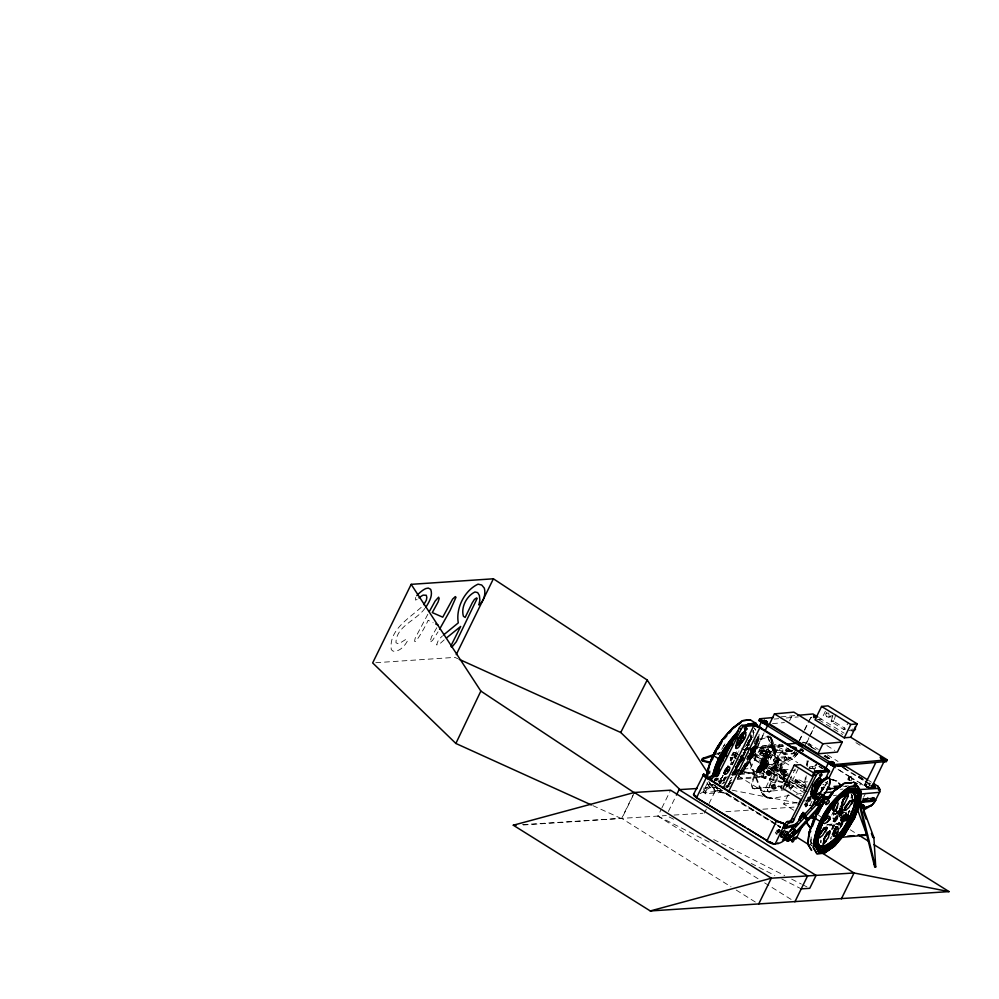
<?xml version="1.0" encoding="UTF-8"?>
<svg xmlns="http://www.w3.org/2000/svg" width="999" height="999" viewBox="0 0 999 999"><rect width="100%" height="100%" fill="white"/><g stroke="black" fill="none" stroke-linecap="round" stroke-linejoin="round"><path stroke-width="0.75" stroke-dasharray="5 3.75" d="M803.92 791.245L805.481 775.886M779.22 829.245L777.309 831.73M837.012 813.273L836.987 813.985L839.472 812.349M735.501 773.488L735.264 774.487L735.339 770.991L736.75 769.355L735.351 768.493M759.627 768.219L759.452 766.807M792.894 785.226L792.731 787.349L790.534 788.024L783.815 784.04M841.508 807.729C841.807 809.365 838.748 813.71 837.961 811.525M741.645 759.914L739.884 762.999L740.247 759.015M709.902 770.666L709.715 773.526L709.977 771.041M750.474 738.361L750.749 734.078M750.761 737.399L748.938 744.817M753.383 734.827L753.646 730.694L752.996 737.474M757.454 736.862L757.217 740.783L751.698 755.744L742.145 771.303M758.129 741.358L758.578 734.003M751.56 748.338L760.639 747.527L767.22 751.585L771.203 751.223L773.638 752.722L763.373 773.676L760.938 772.177C756.006 762.649 772.264 763.336 762.936 771.028M761.325 768.656L762.736 767.007L761.35 766.146C762.075 761.613 756.605 770.466 762.412 768.731L761.3 770.753M765.821 766.146L763.773 767.607A1.948 0.712 -58.3 0 1 762.125 769.43A1.948 0.712 -58.3 0 1 762.112 767.806L763.748 764.472A1.948 0.712 -58.3 0 1 765.421 762.687A1.948 0.712 -58.3 0 1 765.434 764.31L762.911 771.016M768.668 754.432C775.349 754.695 766.77 765.284 765.421 757.816C770.241 749.637 760.039 758.266 767.257 758.303L764.735 761.213L765.122 760.251M777.409 832.005L778.983 832.791M852.447 797.389L852.597 795.029M807.916 797.439L810.401 798.938L809.54 798.576M717.032 777.896L715.034 780.444L715.134 778.945M716.246 779.907L716.345 778.833M734.839 770.379L734.477 771.852M742.195 757.629L740.946 760.177L739.41 759.914M750.848 735.901L749.999 741.932M751.785 735.102L751.448 738.586L748.813 745.529M738.373 774.287C747.027 764.098 754.47 751.685 756.131 738.261M739.135 775.062C748.014 764.435 755.968 751.523 757.167 737.462C756.443 749.912 749.25 761.063 742.544 771.216M757.392 737.087L756.605 743.418M758.441 736.213L757.642 742.669M757.13 741.021L751.698 755.744L752.609 756.305L758.478 740.858L759.128 734.078C757.529 750.499 748.526 765.858 737.599 777.996L743.306 771.59M753.321 753.383L765.983 761.238L763.885 765.546C759.889 765.197 761.25 771.403 757.529 772.477L758.591 771.128L757.604 771.965M765.346 758.603L766.67 755.968L768.181 755.244M768.194 755.281C768.543 757.804 762.836 760.014 765.022 761.275M833.728 813.573L834.128 812.512L834.028 814.834M840.696 814.922L842.132 811.438L841.295 813.124L846.852 812.187M852.372 798.563L852.622 795.978M750.686 750.062L755.331 751.273L764.497 732.567M714.347 783.453L714.784 779.245M737.599 767.981L735.551 768.78M738.761 765.446L739.21 764.123L737.824 763.261L738.698 761.9M751.66 736.3L748.788 745.616M754.27 743.868L754.57 740.821M775.474 765.172L775.299 763.985L776.985 765.634L775.099 768.094L765.097 769.005L763.473 768.069L773.975 767.145L775.299 763.985L765.309 764.884L763.461 768.044M763.648 765.097L762.512 768.044L757.567 772.477M765.097 769.005C764.01 763.573 774.088 765.571 776.897 764.884M767.444 757.242L768.431 756.655C762.137 756.443 777.634 746.49 768.768 754.595L767.644 757.579L765.009 760.264M773.313 760.014C773.538 764.635 791.982 761.463 785.164 756.755L775.174 757.654L773.238 760.539M774.712 761.675L776.56 758.516L786.762 757.667M790.958 749.949L784.927 750.586L783.403 753.633L785.039 754.582L795.042 753.683L796.078 752.859M784.789 754.482L786.313 751.435L792.344 750.811M839.51 811.925L839.185 813.948M742.02 759.302C744.792 755.456 738.611 756.942 741.882 758.878M760.976 766.72L761.163 765.034L759.952 767.17M806.668 765.134L807.18 760.526M804.882 788.111L806.243 775.823M807.254 766.608L807.941 760.464M836.837 813.548L837.075 811.463L835.876 813.898M820.841 840.084L820.841 842.794L821.378 838.261M735.239 774.487L734.502 771.865M750.499 738.136L745.816 750.424L749.962 739.572M841.008 810.926L839.822 812.112L841.295 813.124M737.05 766.683L738.099 765.521L736.713 766.333L737.649 764.422L737.849 765.758L733.79 774.038L735.177 774.899L731.78 774.799L734.215 776.31M737.424 764.31L737.374 765.946M833.703 813.785L833.453 815.421M832.704 716.033L831.106 721.628L843.556 729.357L848.513 722.764M835.801 714.547L833.765 721.39L844.992 728.358M810.763 796.153L808.029 801.822L809.914 796.353M766.433 760.951L766.645 760.152L765.234 762.761L767.532 763.598L754.707 755.119L752.21 754.37L767.669 763.561L766.857 762.612L767.607 761.088L768.169 761.5L765.983 761.238L768.481 761.937L755.456 753.596L753.159 752.746L752.309 754.632M732.729 773.688L734.34 773.388L736.962 766.058L744.53 753.683M810.589 746.628L809.989 744.155L802.884 742.17L810.189 744.292L810.526 746.69M842.644 810.102L842.869 809.103L839.397 814.672M770.491 787.524L754.332 788.461A15.347 5.544 -58.3 0 1 754.22 775.699L771.141 740.209L770.379 737.662L768.918 736.812L756.056 740.971M735.764 772.414L736.313 770.067M786.55 784.115L788.011 785.251L786.725 785.539L788.598 785.664L787.499 783.641M766.67 755.968L767.819 751.123L766.433 750.274L747.389 751.997M740.571 756.418L741.258 757.005L741.733 755.132M761.775 768.918L760.938 772.177L756.955 772.539L750.374 768.481L738.273 769.567M826.735 712.399L825.711 714.485L826.56 716.708M852.734 729.794L853.021 728.621M850.286 776.835L848.463 778.633M762.637 760.464L762.374 758.553L766.433 750.274M764.035 761.325L765.134 759.015L764.297 760.301M839.984 807.816C838.71 811.5 839.172 807.267 841.42 808.004L841.295 809.015M755.057 788.91A15.347 5.544 -58.3 0 1 754.944 776.148L771.478 742.407L772.04 740.271L771.103 737.112M777.309 831.855L779.345 833.079M806.618 804.37L809.128 798.151M766.745 753.321L767.22 751.585L756.955 772.539L758.216 770.716M784.602 779.732L770.741 741.957L771.053 739.148L769.754 737.112L767.756 736.962L767.669 736.138L769.03 735.976M840.434 810.813C836.625 813.548 843.568 808.715 839.909 812.274M766.283 776.623L765.459 777.846M415.684 597.402L415.547 600.112L417.12 599.4M774.325 783.154L776.997 777.709L776.947 775.898M775.149 782.966C776.298 781.393 780.406 774.862 775.599 774.924L773.114 773.388M784.789 778.721L771.478 742.407L771.952 738.973L770.291 736.4M722.202 777.659L723.126 775.124L722.277 777.097M765.596 768.468L763.161 766.97L763.823 766.295M745.778 751.098L750.224 739.048L745.828 751.023M740.159 772.314L750.761 755.818L755.956 741.745M762.699 769.842L761.937 769.405M848.326 813.261L849.4 810.376M716.395 780.569L715.896 779.42M741.52 755.232L740.484 758.016M831.43 829.732L833.353 825.524L835.326 825.374L833.353 825.524L834.577 826.273M732.392 755.793L733.553 753.371L732.979 752.135M734.34 757.854L735.764 753.608M742.269 760.564L739.834 759.053L739.023 761.625M748.713 740.471L744.367 751.872L738.985 760.913M762.736 767.007L762.874 763.648M770.404 755.719L768.256 758.216L768.044 760.539M779.22 830.181L778.346 831.63M837 811.238L836.588 812.299L839.023 813.798M839.073 815.996L839.997 814.697L838.611 813.835L838.923 812.587L842.194 812.724M839.997 814.697C839.697 810.589 838.498 810.064 836.563 814.023L835.351 813.273M848.288 813.461L849.3 810.788M748.663 740.634L744.367 751.872L745.279 752.434M743.581 766.408L743.194 766.957L749.7 755.918L753.696 745.429M735.976 756.83L736.8 755.319M742.007 759.44L742.781 756.942L742.145 754.42M763.898 763.336L763.636 765.072L764.547 763.211M738.011 766.533L737.649 767.419M739.297 763.423L736.85 766.245M763.348 763.436L764.51 762.337L763.461 763.411M763.636 765.072L764.647 764.622M765.259 761.138L766.183 758.978M741.845 759.927L741.782 761.4L740.746 762.012M750.711 736.725L751.935 737.474L749.962 741.458L744.592 747.152M787.849 782.242L788.91 785.127L787.462 785.988M843.905 811.338L842.382 813.96L843.568 812.112L840.983 810.601M777.422 831.218L778.508 829.495L779.807 830.906M736.325 767.07L736.051 768.194M736.8 766.033L737.462 764.535M740.409 761.875L739.934 762.949L740.396 761.812M840.646 810.002L841.071 809.065M763.074 763.024L764.235 760.426M842.432 807.567L840.196 812.462L836.25 816.308M808.191 802.085L810.576 796.915M736.013 766.733L735.351 768.144L736.138 766.658M738.698 761.001L736.75 765.446M839.797 812.624L841.071 809.927M803.833 800.973L808.491 800.561L810.289 796.715M806.618 800.723L808.403 796.965M739.572 774.5L757.142 772.914L761.201 764.622L764.223 760.689L764.085 759.49L762.374 758.553L763.76 759.415L766.058 756.38M732.654 773.613L734.34 773.388L736.275 769.405M634.328 792.482L621.64 818.368L730.981 886.787M633.066 795.541L621.715 818.705L592.819 805.594M758.016 878.72L657.904 816.083L661.251 809.265M661.912 807.904L670.591 790.184M668.393 811.45L675.749 796.465M776.498 824.387L725.674 793.194L719.218 791.258L704.008 792.632A3.072 1.111 -58.3 0 1 703.983 790.084L707.904 782.067M775.449 824.487L725.436 793.73L721.128 792.444L705.918 793.818A3.072 1.111 -58.3 0 1 705.893 791.27L709.827 783.241M704.357 813.136L706.368 809.053M709.028 803.596L717.045 787.249L709.715 787.549L706.568 781.817M730.419 764.297L731.73 761.6M734.377 756.206L737.012 750.823M731.942 764.797L739.472 749.437M723.301 782.904L725.349 778.733M732.167 764.809L734.215 760.639M734.902 759.24L738.998 750.898M739.31 759.427L740.821 760.264M740.434 757.155L741.32 755.331M737.187 764.71L736.837 765.396L738.224 764.647L737.649 765.634M737.737 763.573L738.848 761.3M736.413 767.032L736.975 766.757M739.635 760.938L744.455 752.259L745.841 753.109M739.959 761.725L738.636 764.435L739.21 764.123M741.845 759.752L741.782 761.4L740.396 760.539M734.902 774.912L736.95 770.716M741.058 762.337L743.119 758.154M740.259 771.752L742.319 767.569M746.428 759.19L748.476 754.994L774.038 770.778L789.16 769.405M788.323 780.194L748.713 755.744L748.214 756.755L762.025 791.845L766.308 797.065L772.514 798.313C767.756 799.237 763.024 796.365 761.275 791.907L747.452 756.83M785.676 776.348L750.037 754.345L751.161 752.796L749.362 754.782M750.661 751.448L752.609 752.085L754.133 750.624L751.86 749.15M752.609 752.085L753.421 750.162M752.409 754.27L753.159 752.746M753.084 755.256L753.833 753.733M764.073 732.816L754.907 751.523L753.558 750.436M754.707 755.119L755.456 753.596M750.374 768.481L760.639 747.527M759.153 751.61C764.585 743.568 778.546 755.531 761.413 753.134C754.27 750.836 767.682 749.35 769.155 752.609M759.352 751.485L760.102 749.962M759.677 754.158C760.926 749.013 766.32 757.417 761.837 754.682C758.041 752.759 761.113 756.355 763.061 755.756M759.889 754.045L760.639 752.522M762.324 753.321L763.074 751.797L769.904 751.111M762.861 755.881L763.81 754.233M765.983 750.898L766.733 749.375M739.647 773.513L755.756 772.052L759.814 763.773L762.075 761.625M762.262 763.985L767.819 751.123L747.314 752.984M768.955 752.722L769.705 751.198M764.035 763.311L765.546 760.227L764.522 760.289L762.449 764.959M773.451 782.716L759.377 774.038L769.655 753.084L773.638 752.722M763.86 765.546L765.047 763.124L762.936 763.511M767.894 757.304L768.231 756.605M761.263 770.891L760.938 772.177L771.178 751.26L769.242 754.782M775.062 752.047C769.155 750.549 776.585 745.778 780.519 748.226C786.8 749.65 778.883 754.532 775.124 752.06M772.452 750.411L773.401 748.763M762.112 767.806L762.836 768.256A1.948 0.712 -58.3 0 0 762.849 769.879A1.948 0.712 -58.3 0 0 764.535 768.106L766.171 764.772A1.948 0.712 -58.3 0 0 766.158 763.136A1.948 0.712 -58.3 0 0 764.472 764.922L763.748 764.472M767.731 763.461L768.481 761.937M789.547 720.903L792.607 714.635M775.624 752.122L776.373 750.599L783.204 749.874M772.652 750.286L779.282 749.687L780.032 748.164M766.27 776.76L765.309 777.959L762.524 777.372L762.274 775.724L763.973 774.437M774.537 767.207L773.8 766.757A1.948 0.712 -58.3 0 1 772.127 768.531A1.948 0.712 -58.3 0 1 772.102 766.907L773.75 763.561A1.948 0.712 -58.3 0 1 775.424 761.787A1.948 0.712 -58.3 0 1 775.436 763.411L776.173 763.86L774.537 767.207A1.948 0.712 -58.3 0 1 772.851 768.98A1.948 0.712 -58.3 0 1 772.839 767.357L774.475 764.023A1.948 0.712 -58.3 0 1 776.161 762.237A1.948 0.712 -58.3 0 1 776.173 763.86M771.69 771.016L780.856 752.309L792.557 751.248L786.325 749.874L785.751 749.213L786.7 747.564L785.751 749.213M786.712 776.023L773.988 768.169L775.124 765.908M782.254 751.523L782.979 752.11L782.254 751.523L783.004 749.999M738.211 775.948L763.773 791.732L774.038 770.778M788.124 774.749L787.749 775.511L775.611 768.019L776.36 766.495L774.287 765.946L788.136 774.837M776.385 774.862L774.025 775.873L767.507 789.185L768.194 791.732L769.742 791.895L768.343 791.033L768.256 789.11L775.786 774.924M789.385 751.535L789.173 749.337M782.367 771.328C783.079 765.659 789.61 774.587 783.466 772.115M782.229 771.041L783.191 769.405M799.1 740.921L803.683 731.568M804.332 730.232L808.915 720.878M809.565 719.542C811.875 717.332 810.801 716.383 811.875 717.831M799.525 740.634L802.796 733.953M804.757 729.944L808.029 723.264M808.691 721.927L811.3 716.583L811.038 717.17M785.414 772.751L786.363 771.116M786.126 775.661L786.875 774.138M781.618 786.188L781.493 788.548M784.128 781.056L783.765 781.755M805.319 742.844L802.472 742.732M804.957 745.729L808.878 737.712M809.54 736.375L814.123 727.022M806.68 742.806L814.535 726.773M785.639 788.423L795.216 768.868M825.411 711.201L821.49 719.218L816.32 719.68M798.238 768.731L788.86 787.874L801.635 795.766M805.394 787.549C787.287 780.419 796.678 774.687 806.543 785.127M793.868 810.301L783.641 803.995L789.809 791.42M790.484 790.022L793.905 783.041L807.517 781.805M795.666 781.543L796.415 780.019L795.641 779.395M805.793 786.65L797.289 781.405L798.039 779.882M806.28 765.334L808.903 759.989M776.448 834.515L775.724 832.741L777.609 828.883L780.219 826.797L780.581 827.696L776.747 825.286M777.359 831.355L778.508 832.392M809.14 767.781L809.515 767.02C814.61 765.047 819.779 770.654 810.576 768.231M808.765 768.543L812.1 768.243L812.836 766.72M805.406 803.608L807.267 799.799L808.491 800.561M808.616 801.598L810.776 797.177M808.803 801.573L810.177 798.788M809.852 801.473L811.225 798.688M809.864 805.519L811.912 801.335M824.999 786.076L827.609 780.731M825.411 785.826L828.034 780.481M831.755 815.072L833.129 812.274M835.751 814.709L837.112 811.912M838.223 810.726L838.011 811.438L838.386 810.539M839.335 810.239L839.897 808.154M837.936 813.848L840.671 808.266M838.261 813.71L840.846 808.428M840.896 809.09L841.42 808.004M838.885 813.898L841.533 808.503M839.61 812.612L840.908 809.952M839.035 814.46L842.244 807.916M832.554 829.47A15.347 5.544 -58.3 0 1 834.327 825.149L835.651 822.439M838.835 815.983L842.919 807.604M842.881 807.966L839.01 815.883L840.084 815.783L839.397 815.359L842.12 809.989M842.869 809.914L839.185 816.433M863.598 797.227L865.559 793.218M749.962 741.458L751.935 737.474L750.486 737.449M839.048 813.735L839.572 813.124L838.611 813.835M841.483 812.424L842.594 810.226L839.734 814.397M769.405 754.745L771.178 751.26M848.563 777.959L849.312 780.281L847.989 779.807L847.726 778.184L848.626 777.01L850.624 776.735M783.004 781.83L784.452 780.581M764.647 763.199L765.334 762.299M717.544 779.632L718.119 778.583L717.22 780.132M730.756 764.809L732.941 762.524M427.834 614.26L415.297 637.886C411.263 651.96 428.096 621.715 428.059 620.267L433.154 622.739M733.603 774.637L731.78 774.799L733.478 771.74M436.788 627.734L431.518 636.8L429.932 642.419L432.579 640.359L438.037 631.843M736.837 767.032L737.524 765.858M840.683 808.116L840.571 809.14L841.732 808.965M796.99 751.81L792.731 757.017L771.69 769.43M798.376 752.672L794.118 757.866L773.076 770.279M724.275 745.092L718.493 754.782L720.691 751.111M744.505 753.745L736.95 766.133M738.024 766.108L735.888 768.805M738.761 764.859L743.231 757.354L738.636 765.034M839.747 824.862L841.283 822.289M840.072 825.786L841.583 823.276M840.596 825.536L842.145 822.939M840.296 827.522L843.268 822.527M723.613 746.216L724.999 743.88M736.9 765.846L745.304 751.797L735.301 767.719M737.811 766.42L733.303 771.715M738.386 765.771L742.794 758.391M742.794 767.469L749.7 755.918M747.377 752.247L752.859 755.631L743.768 770.591M836.038 813.248L835.276 814.16L835.763 813.598M840.009 825.873L841.52 823.338M839.41 828.97L843.193 822.627M840.646 827.209L842.856 823.526M717.082 779.145L718.031 778.246M738.411 765.521L743.343 757.417M751.698 755.744L742.394 771.028L737.474 776.585L743.293 769.792M742.881 772.04L752.859 755.631M840.758 825.074L842.269 822.577M840.084 827.946L843.281 822.701M796.39 752.909C791.932 760.601 780.981 760.102 773.338 760.851M797.776 753.758L794.118 757.866L792.731 757.017C777.372 758.828 786.762 764.46 786.55 757.617M777.459 831.118L778.508 829.495M778.833 830.981L780.182 832.392M768.98 791.97L771.228 790.946L769.779 791.77M763.461 762.487L762.499 763.748M840.721 810.177L838.461 812.312M760.851 767.856L759.053 770.316L760.214 769.08M848.626 777.834L849.787 776.81L851.185 777.234A1.873 1.686 84.8 0 1 850.349 780.506M741.32 759.74L741.158 760.489M770.466 791.021L768.543 791.895L767.432 790.796L767.507 789.185L768.256 789.11L768.194 790.733L769.292 791.82L771.228 790.946M753.795 751.373L750.374 749.874M720.716 778.82L722.102 777.172L719.317 780.132M723.151 780.319L724.537 778.671L722.677 780.644M733.541 755.207L735.739 753.596L733.303 752.097M740.671 758.316L742.619 756.68M732.791 772.302L737.886 766.308M838.798 814.135L840.122 813.149M840.671 815.221L839.272 816.87L842.057 813.948M733.079 773.513L736.875 769.068M736.513 770.391L735.027 771.815M737.724 770.891L730.069 778.895L734.39 775.162M738.286 776.023L743.768 769.63M765.546 756.967L768.256 758.216M778.258 829.769L780.094 831.218M424.937 608.329C416.583 620.379 396.079 626.023 395.966 642.757L398.613 643.93L405.631 639.535L407.068 639.273L407.604 640.609C404.882 645.916 399.6 651.922 393.119 651.186L391.296 649.662C388.486 629.632 409.677 618.144 422.302 606.343M733.004 773.626L736.525 769.655M765.509 757.005L764.71 757.354M760.376 767.482L759.577 767.831M830.281 838.286L832.117 836.213M830.569 839.197L831.443 838.211M764.085 759.49L765.109 758.166M765.546 757.442L766.245 756.668L764.859 755.818M762.387 763.848L761.201 764.622C757.941 763.636 764.46 761.3 762.687 758.641M774.637 766.57C772.352 769.342 778.633 767.107 776.685 764.834M784.003 759.827L785.364 756.805L783.84 759.927M795.978 753.009L783.428 753.658M444.205 639.86L439.21 644.33L436.588 644.929L438.499 639.797L442.495 635.864M736.525 767.856L737.537 767.244M729.445 781.68L731.593 779.832L729.208 781.543M736.176 768.106L737.025 768.031L735.539 767.007M840.896 815.459L841.707 814.759L841.121 815.259M743.643 755.544L744.405 754.894M816.42 764.747L814.759 766.083L815.584 768.243L814.822 768.306L813.998 766.146L816.458 764.747M767.956 769.467L761.875 765.709L759.04 766.158L759.015 768.568L765.596 772.801M764.547 778.034L765.521 776.685L764.697 777.909M764.01 774.487L762.974 776.46L763.998 778.134M726.098 776.698L723.738 778.433L725.998 776.81M727.834 776.648L723.401 779.994L725.798 778.271M741.246 757.08L742.519 756.518M722.589 781.006L724.849 779.382L722.776 780.806M767.232 754.732L767.22 752.347M730.731 781.955L728.283 783.703L730.544 782.167M726.76 786.013L729.195 784.265M727.821 785.351L733.016 781.63M726.797 787.299L728.733 785.913L726.198 787.649M729.482 785.801L727.247 787.399L729.819 785.651M763.76 759.415L765.059 758.516M723.463 779.882L726.023 778.121M721.765 784.015L724.337 782.267M767.981 754.208L767.994 754.982L766.608 754.133M726.623 786.026L732.579 781.967M724.75 787.449L730.219 783.716M703.596 789.709L712.262 784.315M700.137 793.718L713.773 785.251M737.362 778.446L759.864 776.41L763.81 774.088M737.25 779.432L761.25 777.272L763.873 775.711M826.623 825.049L837.125 824.1L839.747 822.552M829.507 825.761L838.511 824.949L842.457 822.627M759.49 765.796L758.666 767.507M760.251 765.734L759.427 767.432M764.759 778.059L764.46 778.046M791.52 787.786L792.357 786.076M784.577 783.978L792.045 787.849M792.269 787.712L793.106 786.013M772.989 773.788L775.399 774.949M778.733 829.345L780.556 830.743M758.066 772.427L760.751 771.041L757.142 772.914L755.756 772.052M742.969 752.784L745.379 751.585M744.055 758.016L741.645 759.215L740.222 758.366M794.792 780.656L797.289 781.405M735.339 767.544L738.161 766.183M828.683 717.382L830.394 716.008L833.054 715.771L831.343 717.145L826.623 716.758M851.672 730.856L848.95 730.544M723.538 783.041L724.325 782.716M824.275 785.276L823.725 784.29L822.839 784.577M716.508 753.658L720.891 752.147M757.442 739.635L769.205 736.001M716.595 754.482L719.517 753.483M815.659 764.822L816.807 765.009M831.305 717.145L829.232 716.47M841.283 809.877L839.46 810.214L840.384 809.165M759.652 765.684L761.238 765.484L760.202 765.571M768.755 754.869L769.48 754.732M781.942 785.714L780.431 787.774L782.03 789.41M789.41 795.466L771.752 798.388L767.519 798.051L763.785 795.753L761.275 791.907L764.547 795.679L768.281 797.989L772.514 798.313M796.328 794.242L805.556 792.682M740.421 756.505C743.368 756.605 739.972 762.062 737.961 762.512M709.065 782.517L710.789 784.977L714.697 784.44M710.789 784.977L715.609 785.002M849.587 776.897L833.253 766.358L850.112 776.785M781.006 716.845L796.228 715.471M826.011 713.311L828.671 713.074L829.282 716.52M774.1 719.08L778.658 718.668M786.275 717.981L798.438 716.882M772.539 723.638L784.465 722.564M831.006 721.003L833.666 720.766M831.255 721.765L833.928 721.528M844.267 729.195L845.591 729.07M843.556 729.357L844.892 729.233M753.583 746.603L779.769 744.255M746.241 747.801L750.798 747.402M752.322 747.264L782.716 744.517M748.476 748.501L782.417 745.429M745.516 748.888L750.049 748.476M752.384 748.451L784.877 745.516M743.98 749.462L750.049 748.925M751.573 748.788L783.478 745.903M743.693 749.912L783.803 746.29M785.963 749.088L788.611 748.85M789.709 751.51L788.923 750.923L795.566 750.324M748.713 755.744L747.951 755.818L769.08 768.855M760.389 765.546L761.875 765.709M759.515 769.043L763.923 771.228M733.79 774.038L738.186 773.638M772.552 772.215L789.185 770.716M790.709 770.579L798.263 769.892M759.377 774.038L763.373 773.676M773.026 773.276L777.06 775.087M774.025 775.873L774.787 775.798M763.086 777.934L763.848 777.859M776.997 777.709L777.746 777.634M713.361 784.565L710.451 784.827L707.205 779.432M709.977 783.079L711.588 785.364M717.369 787.025L709.989 787.687L707.742 783.965M849.35 776.847L862.324 784.065M848.626 777.734L849.462 777.659M785.414 780.781L792.257 784.465L793.119 785.801M788.024 785.251L789.073 785.164A1.873 1.686 84.8 0 0 787.999 782.442M851.598 779.57L852.434 779.495M754.332 788.461L769.754 787.062M777.472 786.375L785.189 785.676M778.196 786.825L781.293 786.55M787.824 786.101L786.775 786.188A1.873 1.686 84.8 0 0 788.061 783.578M789.897 787.799L790.659 787.724M763.773 791.732L784.952 789.822M848.313 785.838L845.391 786.101L846.777 786.638L845.716 786.076M859.677 784.814L860.813 784.715M867.582 784.103L870.141 783.865M840.434 789.31L843.081 789.073M808.903 797.776L808.141 797.839L810.401 798.938L809.952 798.288M833.453 795.491L836.538 795.204M783.641 803.995L797.252 802.759M848.276 812.05L852.559 811.663M827.297 824.512L839.397 823.426M790.821 787.999L792.332 786.7L791.495 784.54M740.933 757.442L741.208 757.142M375.774 662.712L454.895 657.379L457.729 658.666M523.264 824.999L621.053 818.406M725.898 811.688L753.596 809.827M762.824 809.202L795.129 807.03M703.383 788.111L717.045 787.249M522.539 824.637L666.395 815.546M673.988 815.059L702.846 813.236M750.324 737.549L751.935 737.474M770.441 755.706L771.103 755.931M716.658 788.636L719.705 788.511L716.845 788.773L714.747 785.301L716.583 788.636L720.616 789.073M715.197 790.933L722.851 790.409L715.459 791.071L711.862 784.864L715.197 790.933L709.715 787.549M843.593 786.5L845.928 786.4M786.725 785.539L787.811 785.539L786.962 784.352M741.171 757.729L743.481 758.778L741.708 756.705M840.059 812.399L843.256 812.999M752.984 749.774L752.322 749.362L753.533 749.525M754.557 750.249L751.797 748.601M788.923 750.923L792.307 751.273M779.282 749.687L782.467 751.385M786.163 771.228L782.979 769.542M776.373 750.599L773.201 748.888M763.074 751.797L759.889 750.087M812.1 768.243L814.709 769.292M782.442 770.928L785.614 772.639M751.573 749.013L753.021 749.2M750.261 749.437L752.16 750.274M842.557 808.678L841.682 808.516L842.906 809.265M732.13 790.209L796.977 802.921M809.04 805.294L812.05 805.881M775.611 768.019L773.538 767.469L773.988 768.169M735.664 769.193L783.191 782.092M735.739 770.029L783.278 782.929M775.374 766.083L774.287 766.171M774.625 767.607L773.551 767.694M830.693 779.058L837.062 781.043L841.87 785.776M831.205 779.52L836.3 781.106L841.121 785.838M869.305 783.041L870.441 783.416M869.729 784.952L870.491 785.314M750.361 750.386L752.659 751.648M832.142 779.42L837.062 781.043L839.997 784.028M831.393 779.495L836.3 781.106L839.247 784.09M789.123 749.325L786.5 747.689M763.049 754.282L760.426 752.634M768.119 749.75L769.867 751.011M767.369 751.273L769.13 752.534M808.865 745.516L809.277 743.843L818.318 749.425M807.492 744.442L809.365 745.416M669.18 816.957L674.75 819.779M713.711 839.56L784.69 875.599M791.645 879.132L801.385 884.078M802.784 884.789L806.955 886.9M657.904 816.083L712.187 843.631M751.148 863.423L774.812 875.436M781.767 878.958L801.248 888.86M820.866 816.932L815.958 813.061M840.159 811.25L838.748 811.5L838.923 812.549M783.728 779.257L777.622 775.636L784.153 779.67M784.19 780.057L776.31 775.162M810.276 768.056L809.465 767.457M783.204 771.952L782.392 771.353M819.055 717.719L844.068 733.154M818.768 719.73L842.644 734.465M855.906 742.657L861.213 745.928M826.91 745.604L834.764 750.449M827.409 754.919L838.011 761.463M868.481 780.269L871.378 782.18M811.825 747.339L817.132 750.611M825.087 755.531L831.717 759.615M859.565 776.81L862.224 778.446M809.814 746.166L816.283 750.149M825.324 755.731L830.494 758.928M859.003 776.523L864.172 779.707M824.687 755.806L829.957 759.065M858.278 776.548L863.548 779.794M824.674 756.068L829.894 759.29M844.23 768.131L863.785 780.207M865.084 781.006L870.304 784.227M823.925 756.131L829.133 759.352M843.468 768.206L864.322 781.081M865.634 781.88L870.841 785.102M850.149 777.085L857.754 781.792M859.028 782.567L865.359 786.488M819.605 766.47L823.238 768.718M818.843 766.545L822.489 768.793M785.251 750.461L786.638 751.323M770.741 741.957L771.478 742.407M783.641 752.172L785.027 753.021M783.653 753.721L785.039 754.582M780.856 752.309L797.814 762.774M825.162 782.205L827.771 783.815M769.655 753.084L791.383 766.495M775.174 757.654L776.56 758.516M773.563 759.365L774.949 760.214M768.293 756.493L770.729 757.991M775.574 761.812L776.31 762.262M773.576 760.913L774.962 761.775M773.75 763.561L774.475 764.023M776.36 766.495L788.498 773.988M796.415 780.019L804.919 785.276M750.461 752.359L751.161 752.796M750.773 752.821L807.554 787.874M765.684 762.786L766.42 763.248M741.683 748.214L745.167 750.374M772.102 766.907L772.839 767.357M749.712 753.883L750.411 754.307M790.958 779.607L804.17 787.761M765.434 764.31L766.171 764.772M771.94 768.506L772.677 768.955M750.761 755.818L751.673 756.38M765.309 764.884L766.695 765.746M840.858 811.375L842.244 812.237M793.905 783.041L804.133 789.347M839.984 811.45L841.383 812.312M789.647 781.006L806.805 791.608M770.404 769.667L787.562 780.256M788.885 781.081L806.043 791.67M761.475 764.61L762.861 765.459M763.698 766.583L765.084 767.444M840.946 814.272L842.344 815.134M786.176 780.706L792.257 784.465M761.113 765.783L767.195 769.542M763.798 767.657L764.535 768.106M772.339 773.151L784.053 780.394M785.364 781.193L803.596 792.444M759.727 766.295L761.113 767.145L762.025 764.472L762.287 765.072M760.689 767.195L763.124 768.693M735.177 752.609L741.27 756.368M832.866 812.949L835.301 814.447M740.621 756.48L742.195 757.592M742.294 758.84L744.73 760.339M734.877 755.556L737.312 757.055M733.091 754.62L735.526 756.118M737.824 759.59L731.743 755.831A3.609 1.299 -58.3 0 1 735.152 752.597A3.609 1.299 -58.3 0 1 734.065 756.905M778.558 785.876L781.118 787.449M759.864 776.41L761.25 777.272M837.125 824.1L838.511 824.949M754.22 775.699L754.944 776.148M834.327 825.149L833.591 824.687A15.347 5.544 -58.3 0 0 831.593 829.757M731.83 762.861L733.041 763.611M832.279 827.472L833.503 828.221M735.913 770.291L737.137 771.041M733.129 772.639L734.34 773.388M733.141 772.826L735.776 774.45M752.472 787.886L753.196 788.336M716.758 778.745L718.269 779.682M777.796 825.199L780.419 826.81M777.597 830.731L778.733 831.43M775.724 832.741L777.984 834.14M703.983 790.084L705.893 791.27M703.596 792.482L705.918 793.818M784.702 780.544L776.835 775.674L777.16 776.46M869.055 785.127L869.954 785.689M838.398 822.364L842.344 824.837M850.249 829.782L856.842 833.915M718.368 788.074L776.323 824.337M777.634 825.162L780.269 826.81M764.61 882.841L794.904 901.797M736.251 890.084L758.641 904.095M849.612 780.431L848.451 778.745M772.964 773.613L775.024 774.987M843.768 767.419L845.678 768.718M787.949 783.915L788.91 785.127M810.838 746.44L811.438 746.952L810.376 746.041M754.22 749.949L755.331 751.273M760.276 768.968L759.415 767.644M738.723 759.702L739.809 760.788L739.085 759.665M754.183 728.021L755.706 730.169L754.395 727.996M812.424 843.68L810.913 841.533L811.25 836.188L810.951 840.983M810.002 840.971L811.775 843.481L810.614 841.545M810.251 843.968L811.5 845.753L810.264 843.693M708.728 781.305L711.713 785.539M851.623 730.306L850.936 729.282M752.884 730.631L754.058 732.579L753.009 730.681M752.534 731.643L753.683 733.753M735.501 766.957L735.626 767.794L735.589 767.032M714.722 778.97L715.459 780.194M717.757 789.335L716.333 786.975L717.507 789.21M752.846 750.499L753.346 750.561M771.952 738.973L785.726 776.473M851.185 793.855L852.784 798.213M771.053 739.148L785.226 777.846M767.669 736.138L784.14 781.056M767.756 736.962L784.227 781.88M716.108 777.946L716.982 781.131M789.073 785.164A1.873 1.686 84.8 0 1 786.45 785.601M749.362 753.758A3.284 1.186 -58.3 0 1 750.124 753.096M843.556 812.724A1.948 0.712 -58.3 0 1 844.093 812.1M731.405 755.631A3.609 1.299 -58.3 0 1 734.515 752.347A3.609 1.299 -58.3 0 1 734.54 755.344M716.083 778.021L715.821 780.706L716.058 777.984M851.523 794.28L851.136 798.301L851.56 794.342M744.567 752.072L744.405 753.596L741.62 756.518L744.405 753.596L744.367 750.923L744.567 752.072M794.904 751.71L793.656 752.821L794.904 751.71M728.109 794.53L719.218 791.258L728.109 794.53M849.799 777.185A1.873 1.686 84.8 0 0 850.449 780.356A1.873 1.686 84.8 0 0 852.584 778.196A1.873 1.686 84.8 0 0 849.799 777.185"/><path stroke-width="1.5" d="M785.414 836.837L787.886 834.302L787.175 834.889M768.056 770.841L766.757 772.951M854.282 805.594L854.245 805.706C848.426 822.04 839.135 840.446 821.99 846.965L818.705 845.716L819.205 846.553L825.424 845.991C839.909 837.087 848.988 821.565 854.232 805.768L855.181 796.178L852.309 791.383M874.212 798.338L872.302 801.36L862.075 802.197L863.198 799.425L873.9 798.101L875.636 800.349L872.102 805.044L863.486 810.214M789.784 839.585C784.715 843.306 790.197 831.955 791.445 836.775M816.558 771.765L820.666 770.529L823.101 772.027M824.487 797.726L824.824 796.54M800.761 745.941L801.448 746.128M707.292 778.084C708.741 754.932 723.788 733.229 742.856 720.591L750.486 719.904M735.888 747.764L737.287 744.405L737.374 741.046L740.034 735.801L742.057 733.441L745.441 731.93L745.916 735.264L743.131 740.958M745.029 730.394C746.553 724.337 748.089 730.931 745.042 730.157M810.851 794.03L812.249 790.684L812.337 787.312L815.009 782.067L818.955 778.321L820.404 778.196L820.953 780.831M809.115 836.151L809.352 832.292L814.872 817.344L822.502 804.57M810.576 831.73L810.726 831.056M815.396 798.363L817.494 794.105M816.208 790.197L813.598 792.269L811.7 796.128L812.424 797.914L814.684 799.312L815.684 795.928M821.253 774.113C824.35 774.275 817.307 779.545 821.215 774.15M819.367 799.724L822.127 795.866M824.025 801.772C819.954 802.322 826.023 800.411 824.125 801.148M859.652 804.02L860.289 793.793L856.68 788.673L849.512 789.647L840.346 796.39M815.571 796.578L815.009 796.203L815.846 797.577M824.65 797.077C827.222 799.625 824.4 798.176 824.512 797.252M785.476 836.987L785.689 838.036L785.589 836.001M823.688 802.072C818.968 804.869 827.272 793.443 826.86 798.076M731.693 744.417L731.593 745.504L731.68 744.605M815.634 796.79C816.071 795.441 814.385 796.678 815.471 797.889M707.217 777.734L708.303 768.306M738.199 731.243C726.423 743.83 716.271 758.953 712.712 775.986C716.208 759.09 726.273 744.105 737.861 731.568L738.573 731.043M716.683 771.965L716.445 774.25L721.578 759.103L732.504 742.344C724.974 750.948 719.03 761.625 716.92 772.926L717.507 769.292M744.205 731.917L741.208 739.772M808.054 818.83L808.503 819.642M809.165 835.988L809.839 830.968M828.346 778.009C821.141 780.244 812.874 793.593 816.47 799.337M817.856 794.168C821.69 793.381 828.833 778.483 819.667 793.793M819.03 831.955L817.781 842.569L820.728 847.489L826.947 846.927L835.214 840.996L845.104 829.07M826.273 816.508L826.573 817.494M817.507 846.328L819.467 849.587L826.161 848.988C843.88 837.262 856.967 816.782 858.191 795.391L854.794 790.122M830.918 808.678L823.101 821.765L818.231 834.552L817.17 844.617L820.142 850.037L826.573 849.762C844.667 838.298 857.804 817.457 859.103 795.953L855.656 790.609L859.003 795.341C859.415 809.59 851.835 822.477 844.068 833.878M853.221 818.406L854.133 818.968L860.002 803.521L861.113 791.982L857.492 785.951L849.862 786.638C829.732 799.949 814.947 823.164 813.336 847.427L816.72 853.608L824.05 853.296L833.915 846.565L844.842 834.252M722.976 758.204L725.761 755.281L725.724 752.609L725.761 755.281L720.566 759.39M728.034 766.033L727.235 769.068L724.987 772.227M785.401 831.692C784.652 827.959 779.832 834.615 781.006 836.775L782.279 836.663M802.996 812.299L801.173 817.07L798.763 819.367M804.907 813.486L804.12 816.52L802.209 815.334M824.512 820.866L827.297 817.944L827.247 815.284L827.297 817.944L822.09 822.065M823.114 822.714L823.064 820.054L823.114 822.714L824.525 823.563L826.947 822.364L829.732 819.455L829.682 816.782L828.271 815.933L824.462 818.406M843.156 819.18L845.941 816.258L845.891 813.598L845.941 816.258L840.733 820.379M845.591 820.691L848.376 817.769L848.326 815.097L846.915 814.247L841.707 818.368L841.757 821.028L843.168 821.877L848.376 817.769L848.326 815.097M854.27 805.494L855.219 796.415L852.447 791.383M818.681 833.166L823.263 821.103L819.068 831.717L817.632 840.609L819.192 846.265L823.513 847.914C840.621 841.408 849.887 823.076 855.731 806.78L856.742 797.352L853.995 792.369L848.001 792.569L839.959 798.064L831.58 807.529M829.832 833.641L829.832 830.931L824.65 837.786L823.276 844.292L828.458 837.449L829.832 830.931L824.65 837.786L823.276 844.292L826.061 841.333M848.163 796.228L848.163 793.518L842.981 800.374L841.608 806.88L844.392 803.92L848.163 796.228L848.163 793.518L842.981 800.374L841.608 806.88L840.396 806.131M788.598 837.15L789.56 839.547M719.842 783.141C720.878 782.854 722.477 779.407 720.641 780.306M816.021 813.136L816.495 814.297L812.437 822.577M784.877 836.975L786.126 834.939L787.549 834.515M784.914 836.712L786.613 833.903L787.974 833.616M817.244 788.011L817.681 786.575M812.861 815.571L812.849 814.722L811.688 817.482M814.247 816.383C808.441 816.57 815.147 821.653 813.436 815.796M789.485 839.285L788.248 838.423L789.472 837.462M795.941 825.386L784.814 828.621A3.072 1.111 -58.3 0 1 784.14 827.497L784.789 824.025L777.309 820.991L707.067 777.634L703.845 774.075L703.321 775.299L706.231 777.734L776.473 821.091L784.789 824.025L775.137 844.055L771.465 843.343L696.578 797.764L693.443 794.567L703.845 774.075L703.096 774.55L704.595 776.598L707.067 777.634L704.982 775.886L705.356 774.999M822.477 781.23L821.228 779.707C817.182 781.605 813.373 786.912 814.497 791.47L813.71 792.594M790.109 837.686L792.02 835.876L789.635 837.724M794.854 838.124L793.518 837.899M858.129 806.081L858.428 804.582M818.693 793.893L818.893 792.906M850.711 737.25L857.254 723.888L828.034 705.856L821.578 706.443L815.034 719.804L844.242 737.836L850.711 737.25L887.224 759.802L886.4 761.475L833.141 766.283L835.239 765.783M836.687 801.423L838.273 803.458L835.651 810.788L833.216 809.277L835.838 801.947M837.799 832.08L835.863 836.051L834.078 836.3L833.216 834.977L833.441 832.354L835.788 827.035L836.9 826.697L838.498 828.72L837.799 832.08L835.863 836.051L833.428 834.552L836.063 827.222M822.277 801.235L823.775 800.561C824.824 797.926 822.327 800.162 821.265 800.549M787.761 838.76L786.762 838.748L787.799 838.561M812 817.681L813.211 815.684M727.447 771.166L727.659 770.291M811.825 794.155L815.409 796.69L811.9 794.517L812.761 794.292M873.201 797.677C875.811 798.313 872.464 803.109 870.903 800.511L862.337 801.285M811.837 794.118L812.774 792.244L813.873 792.182M826.697 799.1C825.773 796.203 821.315 803.845 824.512 802.759M826.148 804.557C832.741 802.135 827.06 796.428 826.123 804.532M816.583 787.724L820.379 782.617M825.049 796.977C822.14 798.338 813.049 809.964 820.329 802.672L821.116 804.832L819.367 808.291L808.541 820.054L804.245 816.82L803.733 815.409L814.572 803.633L818.293 801.136L815.559 804.108L817.594 805.644M769.804 774.013L770.853 773.913A1.873 1.686 84.8 0 1 768.681 774.7A1.873 1.686 84.8 0 1 767.781 772.339A1.873 1.686 84.8 0 1 769.817 771.203L767.881 772.09L768.069 774.15M815.571 797.939L814.684 799.312L813.973 797.527L814.66 796.116C814.847 788.511 820.142 780.169 827.259 777.322L829.969 779.083C830.693 785.526 826.747 791.72 822.377 796.153M829.382 784.914L830.019 779.183L827.397 777.334C819.779 780.169 814.148 789.46 814.822 797.514L815.733 798.026M861.063 793.98L879.57 792.307L879.819 789.397L877.796 786.013A9.828 2.398 26.1 0 0 878.945 787.786L879.807 791.683L874.362 802.509L871.378 805.556L862.487 808.466M737.25 741.483L742.22 733.291L744.093 732.005L745.866 732.629M812.224 787.761L817.182 779.557L819.068 778.283L820.828 778.908M808.541 820.054L808.016 818.643L818.855 806.867L820.329 802.672M741.458 737.699L740.084 741.508L743.843 733.815L741.458 737.699L740.234 736.95M827.397 832.142L823.626 839.834M845.266 795.991L841.957 802.422M834.714 828.983L833.328 835.439L834.265 836.35L835.863 836.051M712.287 759.989L713.773 755.943M812.312 826.697L815.808 817.257M816.47 844.43L819.23 849.475L825.661 849.2C843.843 837.637 857.292 816.495 858.091 794.779L854.682 789.959M855.868 811.25L854.282 815.546L857.929 806.006M854.133 818.968L860.314 802.259L860.988 791.283L857.117 785.801L849.425 786.85C829.557 800.374 814.722 823.463 813.373 847.714L816.995 853.733L824.625 853.046L834.752 845.791L845.666 832.904M818.256 771.553L814.672 771.066L812.15 776.211L794.255 765.172L782.866 788.423L800.761 799.462L798.238 804.607M736.937 734.277L728.134 744.567L719.73 758.628L714.497 772.389L714.16 775.873L714.547 772.202L719.73 758.628L727.984 744.767L736.812 734.377M716.32 769.979L719.043 762.824L716.32 769.904M735.876 746.84L742.931 736.9L744.854 738.074L740.097 744.155C740.409 747.077 733.865 751.335 736.45 745.803L735.501 745.204M848.438 789.21L839.247 795.966L829.52 807.442L821.265 821.29L816.033 835.064L814.997 845.816L818.368 851.435M735.901 737.087L729.045 745.129L720.641 759.19L715.184 775.274L720.641 759.19L728.895 745.341L735.976 737.025M717.145 770.491L721.728 758.441L730.044 744.854M721.453 780.881C721.59 778.383 717.969 782.916 719.817 783.154M782.966 831.618L780.943 835.226L781.193 836.925L782.092 836.737M786.975 834.252L787.299 833.403M805.706 805.231C805.069 809.964 809.552 800.112 805.706 805.231L804.744 804.632M813.336 794.754L813.71 793.893M822.577 804.67L814.872 817.344L809.003 832.791L807.891 844.33L811.513 850.361M835.052 845.316L825.861 851.585L819.03 851.872L815.871 846.116L816.995 835.426L822.177 821.852L830.569 807.791L840.309 796.415L830.431 808.004C824.237 820.354 809.19 838.161 819.28 851.997L826.398 851.36L835.838 844.592M818.218 834.64L817.207 844.867L820.379 850.161L827.072 849.55L835.963 843.181L845.291 832.292M834.39 819.03C832.841 828.408 842.382 809.128 834.39 819.03L833.166 818.281M855.756 806.705L856.705 797.115L853.758 792.207L847.539 792.769L839.272 798.688L830.606 808.803L824 819.879L831.393 807.729M730.619 760.476L732.654 757.604L731.206 758.191M729.158 770.254C732.292 762.799 723.214 769.23 724.375 773.676C725.948 775.848 728.396 771.615 729.158 770.254L727.235 769.068M849 788.898L855.644 788.136L859.352 793.643L856.118 788.261L849 788.898C832.454 799.075 822.09 816.807 816.083 834.864L814.959 845.554L818.293 851.31M785.339 836.375L786.088 835.089M789.435 838.049L788.985 840.471M817.981 837.674L823.313 829.47L827.322 827.796L822.664 835.314L819.979 837.462L817.981 837.674L819.979 837.462M844.118 810.027L849.45 801.822L853.458 800.149L848.813 807.667L846.116 809.814L844.118 810.027L846.116 809.814M816.183 798.338L815.708 799.412L816.42 798.476M823.326 798.8C822.976 800.349 824.987 800.099 821.54 799.987M789.66 838.548L788.261 838.448L789.485 839.21M591.396 804.957L455.869 743.456L480.844 691.083L411.163 584.34L493.394 578.796L647.202 680.019L707.679 772.864M815.921 786.126L819.205 781.693L821.378 781.468M819.267 781.668L820.579 781.043L822.065 781.905L820.067 782.042L818.531 783.516L816.208 787.474L815.946 790.471M694.193 794.105L693.668 795.316L696.578 797.764L706.231 777.734M785.763 838.898C780.706 844.355 772.776 845.691 766.82 841.121L776.473 821.091L783.278 823.101M833.216 809.277L835.152 805.306M835.651 810.788L833.865 811.026L832.991 809.702L834.502 803.708L833.129 807.467L833.104 810.177L834.04 811.088L835.651 810.788L837.587 806.805M833.428 834.552L835.364 830.569M411.163 584.34L372.664 662.924L455.869 743.456M456.243 654.62L493.394 578.796M676.41 795.104L679.083 789.647L697.302 788.498M715.746 774.637L739.198 728.146A3.072 1.111 -58.3 0 1 741.845 725.361L751.947 724.45L758.403 726.373L826.223 768.069L829.62 771.44L818.73 772.814L816.807 771.628A3.072 1.111 -58.3 0 0 814.173 774.425L790.709 820.903M717.669 775.823L741.121 729.332A3.072 1.111 -58.3 0 1 743.756 726.535L753.87 725.624L758.166 726.91L825.174 768.156L827.447 770.404L816.807 771.628M723.176 788.273L753.87 725.624L760.851 727.709L751.947 724.45L753.87 725.624M773.401 717.532L759.702 718.768L758.878 720.454L833.141 766.283L833.965 764.61L887.224 759.802M759.29 726.385L761.912 721.041L758.878 720.454L762.624 722.614M728.433 791.832L759.802 727.809M764.56 722.152L764.297 720.316L767.469 722.052L764.098 720.416L767.407 722.115L764.972 721.303M765.771 722.839L766.595 721.153M765.384 730.144L768.006 724.799M774.462 713.885L769.555 723.9L818.006 753.82L837.387 752.06L842.294 742.045L793.843 712.137L774.462 713.885L822.914 743.793L842.294 742.045M795.928 749.562C797.277 745.866 791.096 747.864 793.268 748.613M813.948 717.694L813.548 715.896L816.545 717.095C809.24 713.623 820.216 719.917 814.36 716.845M802.697 751.548C804.345 747.889 796.315 749.038 803.071 750.786M818.006 753.82L822.914 743.793M783.528 826.997L784.839 824.325A3.072 1.111 -58.3 0 1 787.474 821.528L790.446 821.116L791.67 819.917M785.439 828.183L786.75 825.511A3.072 1.111 -58.3 0 1 789.397 822.714L792.369 822.302L793.581 821.103M792.632 822.09L816.083 775.599A3.072 1.111 -58.3 0 1 818.73 772.814M799.949 819.667L803.358 812.699M823.126 772.339L825.174 768.156L829.37 770.654L825.424 778.858M758.641 904.095L771.328 878.196L854.045 872.976L949.05 891.608L873.963 844.63M826.111 767.619L828.733 762.274M815.321 794.779L815.858 793.668L813.598 792.269M844.242 737.836L850.798 724.475L857.254 723.888M802.234 826.185L796.103 838.71L793.056 838.985M811.101 808.091L815.871 798.351M832.579 764.085L833.403 762.399L830.981 761.588L834.265 763.149L830.968 761.6L834.24 763.348L833.403 762.399M813.686 803.408L815.659 799.362M828.92 778.059L834.814 766.033M815.758 812.899L817.12 810.102M825.162 797.926L825.773 798.526L824.138 795.092M817.344 810.439L819.043 809.09L821.078 804.944M840.983 764.909L840.609 765.671L843.231 766.745M830.157 789.51L830.731 788.623L837.199 788.149M842.869 764.572L842.12 766.096L842.894 766.533M843.693 766.57L844.242 765.434L843.293 764.759M843.943 766.745L844.242 765.434L867.507 779.782M794.904 901.797L807.592 875.911L670.591 790.184L634.328 792.482L513.299 825.224L650.299 910.951L949.05 891.608M856.168 784.552L856.742 783.678M840.758 820.629L843.506 815.034M841.483 816.807L842.219 817.257A1.948 0.712 -58.3 0 0 842.232 818.88A1.948 0.712 -58.3 0 0 843.918 817.107L845.004 814.872M875.499 763.161L864.722 785.064M880.756 758.928L880.356 757.142L883.628 758.89L880.369 757.13L883.615 758.89L881.168 758.091M881.967 759.627L882.804 757.941M867.194 787.025L871.116 788.298L884.377 760.776L886.4 761.475L882.716 761.3M879.345 788.361L859.19 789.572M841.358 898.863L854.045 872.976L821.116 852.359M822.701 800.099L822.314 801.036M818.443 835.239L824.225 827.622M825.349 831.78L827.322 827.796L826.098 827.047M851.498 804.133L853.458 800.149L852.247 799.4M815.484 797.689L815.621 795.104L817.956 793.581M679.832 789.485L620.741 732.492L647.202 680.019M790.359 831.493L792.095 828.046L802.934 816.27L807.217 819.517L807.741 820.928L796.902 832.704L793.169 835.189L792.394 833.029L795.117 830.057L794.517 829.719L787.374 837.911M785.838 836.85L786.4 835.838M828.483 778.009C821.315 780.306 817.457 788.273 815.621 795.104L816.008 796.278L819.792 798.263M822.389 787.674L821.69 788.686M429.295 611.625L435.152 601.048L438.636 597.177L439.173 598.576L438.111 601.96L432.28 612.599L442.744 617.182L452.622 599.1L455.319 596.603L455.981 597.277L450.149 610.401L439.56 629.245M822.914 830.269L824.025 828.271M850.174 800.624L844.58 807.592M794.992 829.694L792.482 828.183L785.714 835.726M819.143 806.555L818.705 807.279M842.057 820.991L845.891 814.547L846.815 815.109L843.705 820.329M722.102 740.259L713.086 755.344L707.529 769.904L706.643 778.371C709.003 756.78 721.653 735.464 739.747 723.338M715.858 751.947L714.273 754.595L715.796 752.085M718.231 747.976L720.604 744.005M744.605 728.533L745.017 727.834L746.94 729.008M731.181 758.229L730.594 760.464M782.417 833.703L782.804 833.054M809.939 817.981L808.728 819.48M818.618 808.266L823.775 802.996L814.622 818.019L809.053 832.579L807.854 844.043L811.6 850.211M818.181 813.286L819.754 810.639M843.868 830.881L851.223 818.581L849.699 817.644M425.824 607.305C429.033 602.097 433.129 595.629 430.681 589.335L428.296 588.061L425.811 588.573A24.6 9.291 -58 0 0 416.783 595.679M717.319 749.575L718.843 747.077M720.366 744.567L721.89 742.057M816.245 771.727L817.02 770.853M786.812 834.502L787.824 834.053M843.78 820.092L846.815 815.109M845.941 830.381L841.658 836.151M844.417 834.702L854.382 818.293L845.291 833.253M719.642 769.23L717.282 773.076L719.517 769.43M740.434 739.747L742.819 735.863M818.805 835.738L823.913 828.945L827.322 827.796M844.954 808.091L850.062 801.298L853.458 800.149M819.467 794.03L819.929 793.318M790.883 836.175L788.998 839.048L791.67 840.696C792.669 846.653 798.089 830.581 791.67 840.696L793.493 837.924L792.319 839.372M724.225 773.114L726.91 769.58M819.305 793.393L819.08 793.768M817.219 785.401L818.531 783.516M824.225 801.685L824.737 800.848M818.568 783.491L821.315 781.493L820.579 781.043M423.776 604.645L426.373 600.174L426.823 597.427L426.273 595.254L423.126 595.142A31.943 12.063 -58 0 0 418.931 597.902M770.729 774.088L769.854 774.799M819.367 784.203L818.818 784.727L819.567 784.015M824.712 796.89L825.736 798.164L826.673 796.715L823.338 798.338L821.303 796.802L815.559 804.108M785.676 835.838L786.787 834.315L788.823 835.851L786.525 840.334L787.649 841.283L788.835 840.708L787.162 841.208M818.343 781.555L814.747 787.224L814.497 791.47L812.674 790.334M792.869 836.575L796.041 832.592M716.695 773.651L714.959 775.037L712.512 775.261A3.072 1.111 -58.3 0 0 709.877 778.059L711.788 779.232A3.072 1.111 -58.3 0 1 714.435 776.448L717.407 776.023L718.618 774.837M789.834 835.301L790.284 834.777L789.185 834.677M815.459 803.858L816.258 803.121M823.638 802.946L814.622 818.019L820.092 821.39M838.124 798.538L830.119 807.991L833.116 804.445M832.966 833.666L834.977 831.293M835.763 832.005L833.953 834.14L836.001 831.817M734.228 738.698L735.988 736.65M724.949 772.264L723.8 773.089M833.041 793.131L829.182 797.627L830.868 795.728M828.233 799.125L829.994 797.065L828.134 799.175M837.512 799.312L839.272 797.252M832.329 834.377L836.987 828.958M835.738 843.069L838.186 840.209M858.915 803.308L874.774 867.244L875.723 866.945L873.888 837.562L859.54 798.451M825.012 798.001L824.974 797.227M724.25 738.81L726.81 735.926M729.345 733.066L731.505 730.469M827.122 798.725L833.953 790.996L842.769 784.989M834.14 844.742L838.111 840.259M862.799 808.241L864.11 806.093L863.124 804.869M788.748 839.734L789.709 839.61M792.956 828.159L793.98 828.958L804.819 817.182M806.543 817.632L805.619 816.32L816.458 804.545M792.394 833.029L796.39 831.293L807.217 819.517L802.934 816.27L804.832 817.744M793.169 835.189L795.903 832.217M818.381 807.804L821.116 804.832M814.722 796.715L815.671 795.704M725.524 771.228L727.372 769.255M841.608 806.88L844.392 803.92M740.209 741.058L738.186 742.969L740.097 744.155L742.132 742.232M721.54 757.379L726.735 753.271M826.947 822.364L829.732 819.455L829.682 816.782M844.492 815.446L841.707 818.368L841.757 821.028M825.399 797.976L825.636 798.588L825.336 797.702M819.792 777.572L818.918 777.721M812.799 794.18L811.176 795.029M819.255 781.68L815.509 786.962L815.209 790.022M722.926 755.744L724.325 754.457M862.661 802.06L865.983 798.988M863.411 801.985L867.844 797.889M819.38 783.241L816.445 788.923M443.606 634.914L458.291 622.864C455.631 608.191 464.547 590.446 478.046 584.165L481.718 585.014L484.328 588.149C485.901 593.968 483.903 601.423 478.883 604.944L479.87 600.137L479.37 595.429L477.684 592.619L474.962 591.97C466.708 595.916 460.751 607.255 463.399 616.208L465.147 617.444L472.24 602.859L474.388 599.45L476.523 597.939L477.185 598.389L456.306 641.745L451.923 647.102L451.061 646.565L451.673 644.367L460.676 626.448L446.428 637.986M813.723 796.865L815.034 795.828M818.281 809.477L816.47 811.812L816.121 814.148M879.595 788.848L878.346 789.834L879.782 789.41M818.556 781.393L821.89 779.832L822.427 781.043M745.566 725.898L747.901 724.175L755.594 723.126L757.442 725.761L755.968 723.288L748.338 723.975L745.679 725.873M848.85 791.445L840.047 797.926L830.943 808.641L840.334 797.652L849.225 791.27L855.931 790.659M827.834 817.02L826.598 817.507M820.566 847.102L822.676 845.554M731.643 729.058L741.308 722.265M833.166 791.732L842.607 784.952M800.649 820.566L799.35 819.942C799.287 817.706 802.409 811.076 804.907 813.448M840.471 796.24L849.912 789.46L857.03 788.823L860.401 794.442L859.165 805.344M820.229 847.252L822.477 845.641M766.87 724.637L762.736 722.702L761.912 721.041M728.146 766.907L725.162 770.616L724.625 774.088M803.109 813.174L800.124 816.882L799.587 820.366M825.249 850.811L822.464 851.123M822.04 796.827L821.34 797.414M793.206 834.277L795.679 832.729M878.571 788.548L879.207 788.161M789.859 840.321L789.023 840.496M822.202 796.453L822.839 796.428M849.225 791.27L855.606 790.521M814.734 797.102L813.973 797.527L811.7 796.128M824.212 798.476C821.802 798.888 825.461 799.724 822.776 799.924M825.748 798.526L826.023 799.063M823.788 795.054L821.303 796.802L823.014 795.441M857.13 786.338L854.157 784.515M822.202 801.947L823.601 802.072M822.826 802.16L823.663 802.185M710.489 763.174L703.071 761.151L702.984 760.326A3.022 1.299 -5.9 0 1 703.346 758.154L715.047 754.158M703.071 761.151A3.022 1.299 -5.9 0 1 703.433 758.99L713.673 755.481M799.5 745.254L800.798 745.454M706.668 777.859L716.395 775.024M708.179 778.795L710.951 777.984M783.316 827.696L797.776 823.626M821.74 801.822C824.4 801.41 821.84 802.072 821.69 800.786M650.299 910.951L771.328 878.196L634.328 792.482M873.438 837.674L872.814 836.3M873.875 864.185L874.774 863.96L875.661 867.02M806.156 817.269C809.764 821.178 802.647 815.684 806.043 817.182M755.594 723.126L750.112 719.742L742.419 720.791L732.392 728.184L721.94 740.484L713.086 755.344L718.568 758.728M847.939 790.883L848.613 790.783M787.712 839.822L788.311 839.934M696.578 797.764L737.175 822.202M766.82 841.121L772.414 843.019M823.638 802.297L822.652 802.347M797.751 715.334L812.961 713.96L817.831 716.97M787.274 744.105L796.39 743.281M790.684 747.202L793.331 746.965M799.974 750.586L799.849 750.536M794.255 765.172L800.249 764.622L814.31 773.301M766.832 772.177L767.881 772.09M844.317 765.983L837.449 765.783M771.94 785.976L772.989 785.888M774.912 787.811L775.961 787.724A1.873 1.686 84.8 0 1 773.788 788.498A1.873 1.686 84.8 0 1 772.889 786.138A1.873 1.686 84.8 0 1 774.924 785.002M852.01 782.579L844.38 783.266L834.252 790.521L827.06 798.925L833.915 790.846L843.955 783.466L851.897 782.766M826.548 789.11L830.519 788.748M868.143 787.474L869.055 787.287M824.237 792.719L833.353 791.895M825.574 797.177L830.206 796.765M833.029 803.97L836.051 803.696M860.963 805.556L864.085 805.431L862.649 808.366L871.378 805.556L870.678 805.132M782.404 839.947L785.451 839.672M847.589 836.2L853.758 835.651M858.391 835.226L864.56 834.664M842.157 837.212L867.532 835.114M822.564 851.061L825.474 850.798M835.564 801.76L837.537 801.61M835.788 827.035L837.761 826.885M513.299 825.224L516.383 825.024M801.248 888.86L809.739 888.323L816.083 875.374L679.083 789.647M788.748 836.95L790.022 836.887M789.46 838.76L788.873 838.036L790.384 837.999M867.956 787.374L870.092 788.186M871.066 787.312L875.049 787.399L874.575 785.788M823.164 802.309L823.788 802.359M870.978 787.224L873.763 787.249L871.915 786.625M866.508 786.275L865.771 786.151M814.572 794.43L815.858 794.492M852.597 730.868L855.394 729.557L855.244 726.785M804.957 816.633L805.631 816.87M866.52 786.625L868.993 787.262M784.789 824.025L776.473 821.091M827.559 786.912L830.731 788.598M866.046 784.665L864.597 784.802L867.12 786.987M856.543 783.79L853.371 782.08L856.755 783.653M866.096 784.69L865.022 784.54L865.546 785.689M785.139 839.672L784.502 838.798L785.276 835.776L781.493 833.79M704.47 760.726L710.414 762.349M770.991 842.619L772.514 843.044M831.717 765.022L828.458 762.861M841.583 785.838L834.015 786.425L836.001 787.849M832.766 765.571L830.868 764.735L832.017 765.284M871.84 786.6L875.549 787.05L872.427 784.352M868.306 787.025L867.607 786.7M884.277 760.689L886.4 761.475M766.395 773.039L767.794 773.576M786.625 839.11L787.374 839.547M770.766 842.519L769.193 841.857M794.717 747.339L796.478 748.601M855.544 784.889L857.304 786.151M805.881 818.631L807.217 819.517M459.14 659.303L620.741 732.492M800.374 745.791L801.847 746.478M800.311 745.754L798.089 744.168M871.64 785.851L874.45 787.849L873.838 787.312M435.701 623.975L438.249 625.212M803.733 815.409L808.016 818.643M811.862 794.342L815.883 796.902M770.978 773.363L768.144 771.765L770.903 773.701M770.966 772.589L768.768 771.29L771.041 772.951M723.001 760.901L721.378 758.915M811.887 794.505L815.371 796.615M821.578 706.443L850.798 724.475M873.963 783.765L877.834 786.163M840.671 765.684L842.632 766.882M759.702 718.768L833.965 764.61M874.937 799.924L875.636 800.349L874.225 798.663M828.833 771.902L825.174 768.156M822.427 772.09L818.306 770.741M863.198 798.576L863.898 799.013M741.845 725.361L743.756 726.535M814.672 771.066L817.107 772.577M744.38 728.571L745.341 729.158M819.342 774.837L820.304 775.424M861.6 801.835L862.299 802.272M739.198 728.146L741.121 729.332M814.173 774.425L816.083 775.599M818.169 785.476L819.267 786.151M821.478 787.662L823.263 788.798M737.362 738.074L738.323 738.673M812.337 784.352L813.286 784.939M737.662 744.33L739.585 745.516M736.325 743.818L737.287 744.405L737.037 742.694M811.288 790.084L812.249 790.684L812 788.96M810.464 791.47L811.425 792.07L811.138 795.017M852.284 818.493L853.196 819.055M823.601 801.298L826.273 802.946M813.798 795.466L816.058 796.865M845.941 816.258L848.376 817.769M843.918 817.107L843.181 816.658A1.948 0.712 -58.3 0 1 841.682 818.381L840.496 817.619M866.108 834.527L866.832 834.977L857.779 810.289M835.838 818.031L837.05 818.793M818.356 808.653L819.043 809.09M730.419 757.629L732.342 758.815M805.381 803.895L807.304 805.082M725.761 755.281L726.985 756.031M827.297 817.944L829.732 819.455M815.796 813.873L816.495 814.297M720.666 758.541L721.578 759.103M719.73 758.628L720.641 759.19M814.872 817.344L815.783 817.906M821.265 821.29L822.177 821.852M812.612 816.183L814.01 817.032M717.594 772.252L719.517 773.426M792.569 818.518L794.48 819.704M714.959 775.037L716.87 776.223M789.922 821.315L791.845 822.489M712.512 775.261L714.435 776.448M787.474 821.528L789.397 822.714M718.656 781.081L719.605 781.68M784.839 824.325L786.75 825.511M783.391 827.035L784.14 827.497M784.065 828.159L784.814 828.621M777.572 843.056L778.333 843.518M739.822 823.838L745.129 827.11M747.776 828.745L766.333 840.196M858.153 834.739L868.693 841.333M796.078 836.7L809.252 844.942M813.586 791.683L814.997 792.607M480.844 691.083L634.402 792.819M804.944 817.831L805.756 818.506M813.211 791.832L814.622 792.794M795.391 749.687L794.68 749.225L795.529 749.824M696.103 796.727L697.414 797.664M815.896 802.697L817.919 804.232M815.421 803.745L817.457 805.281M818.243 807.13L819.255 807.904M792.207 828.433L794.242 829.969M794.567 832.866L795.579 833.641M872.789 836.275L873.888 837.562M832.13 765.334L833.141 766.283M793.98 828.958L795.117 830.057M805.931 818.681L806.53 819.679M817.369 808.241L818.456 809.327L817.731 808.203M883.591 760.863L884.202 761.575M807.105 818.268L805.619 816.32M783.216 831.643L781.705 832.392L781.156 834.565M770.629 771.852L770.466 771.615A1.873 1.686 84.8 0 1 770.916 772.302M806.243 821.578L810.014 827.522L805.481 821.715M791.283 836.001L791.458 836.65L791.146 835.863M872.839 837.474L871.403 833.441M796.54 837.462L796.103 838.71L796.64 837.474M785.626 837.849L785.701 837.661M863.436 811.712L866.083 818.955M818.855 806.867L819.367 808.291M796.39 831.293L796.902 832.704M792.095 828.046L792.619 829.457M859.802 803.084L874.774 863.96M703.346 758.154L703.433 758.99M814.66 796.166L814.759 797.389M874.537 862.537L874.737 865.696M784.989 785.039A1.873 1.686 84.8 0 1 786.987 782.542M836.575 816.67A3.609 1.299 -58.3 0 1 833.353 821.19M855.881 811.563A1.948 0.712 -58.3 0 1 855.544 812.861M784.34 837.949A3.834 1.386 -58.3 0 1 783.041 836.375A3.834 1.386 -58.3 0 1 786.026 831.93A3.834 1.386 -58.3 0 1 787.424 833.353M818.556 800.611A3.834 1.386 -58.3 0 1 817.657 798.563A3.834 1.386 -58.3 0 1 820.654 794.355A3.834 1.386 -58.3 0 1 821.952 795.841M788.648 839.809L787.699 839.51L788.648 839.809M862.749 804.682L861.575 807.217L862.711 804.62M872.814 797.639L870.903 800.511L872.814 797.639M817.307 833.99L818.943 829.782L817.307 833.99M821.653 822.639L820.566 825.499L821.653 822.627M802.809 746.79L802.809 746.79M695.903 796.528L695.242 795.554L695.903 796.528M766.957 771.977A1.873 1.686 84.8 0 0 768.156 774.949A1.873 1.686 84.8 0 0 769.867 772.364A1.873 1.686 84.8 0 0 766.957 771.977M772.239 785.539A1.873 1.686 84.8 0 0 772.976 788.686A1.873 1.686 84.8 0 0 775.049 786.463A1.873 1.686 84.8 0 0 772.239 785.539"/></g></svg>
